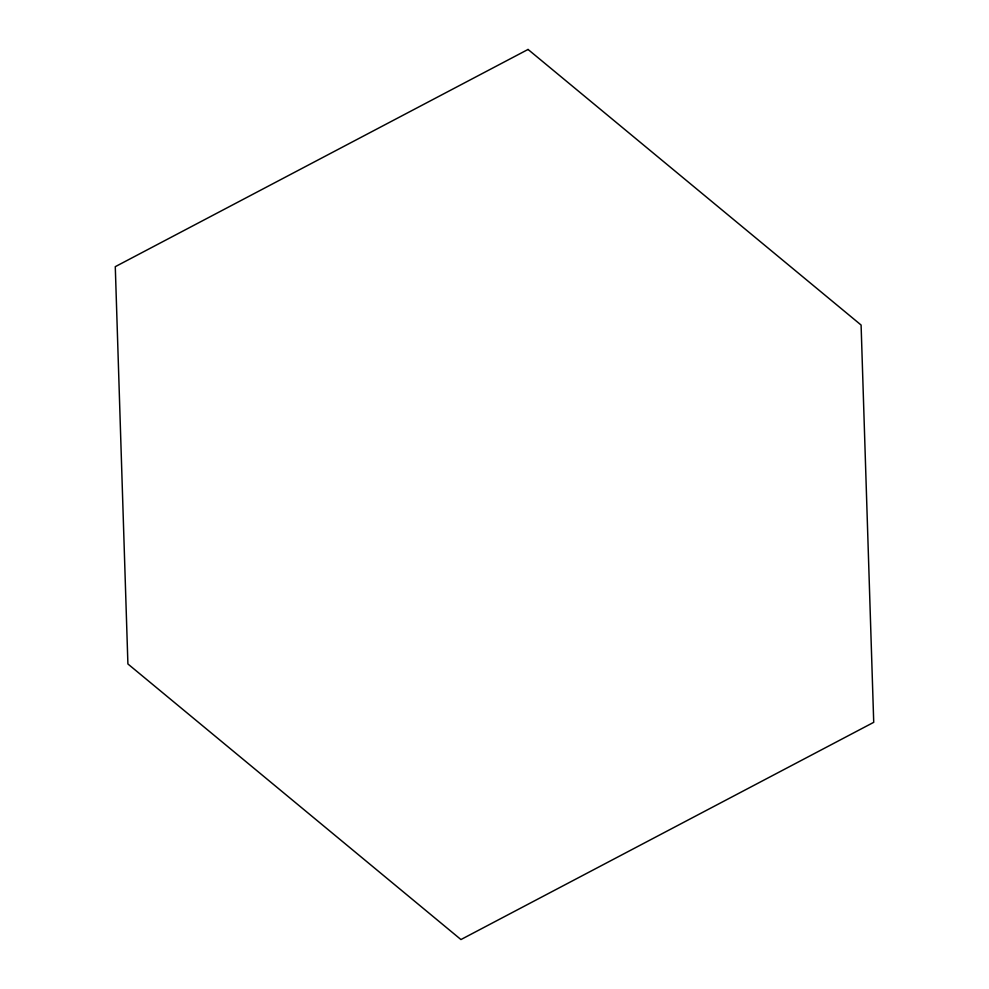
<?xml version="1.0" encoding="UTF-8"?>
<svg xmlns="http://www.w3.org/2000/svg" width="989" height="989" viewBox="0 0 989 989"><rect width="100%" height="100%" fill="white"/><g stroke="black" fill="none" stroke-linecap="round" stroke-linejoin="round"><path stroke-width="1.48" d="M528.052 49.45L115.28 266.671L127.902 663.965L460.948 939.55L873.72 722.329L861.098 325.035L528.052 49.45"/></g></svg>
